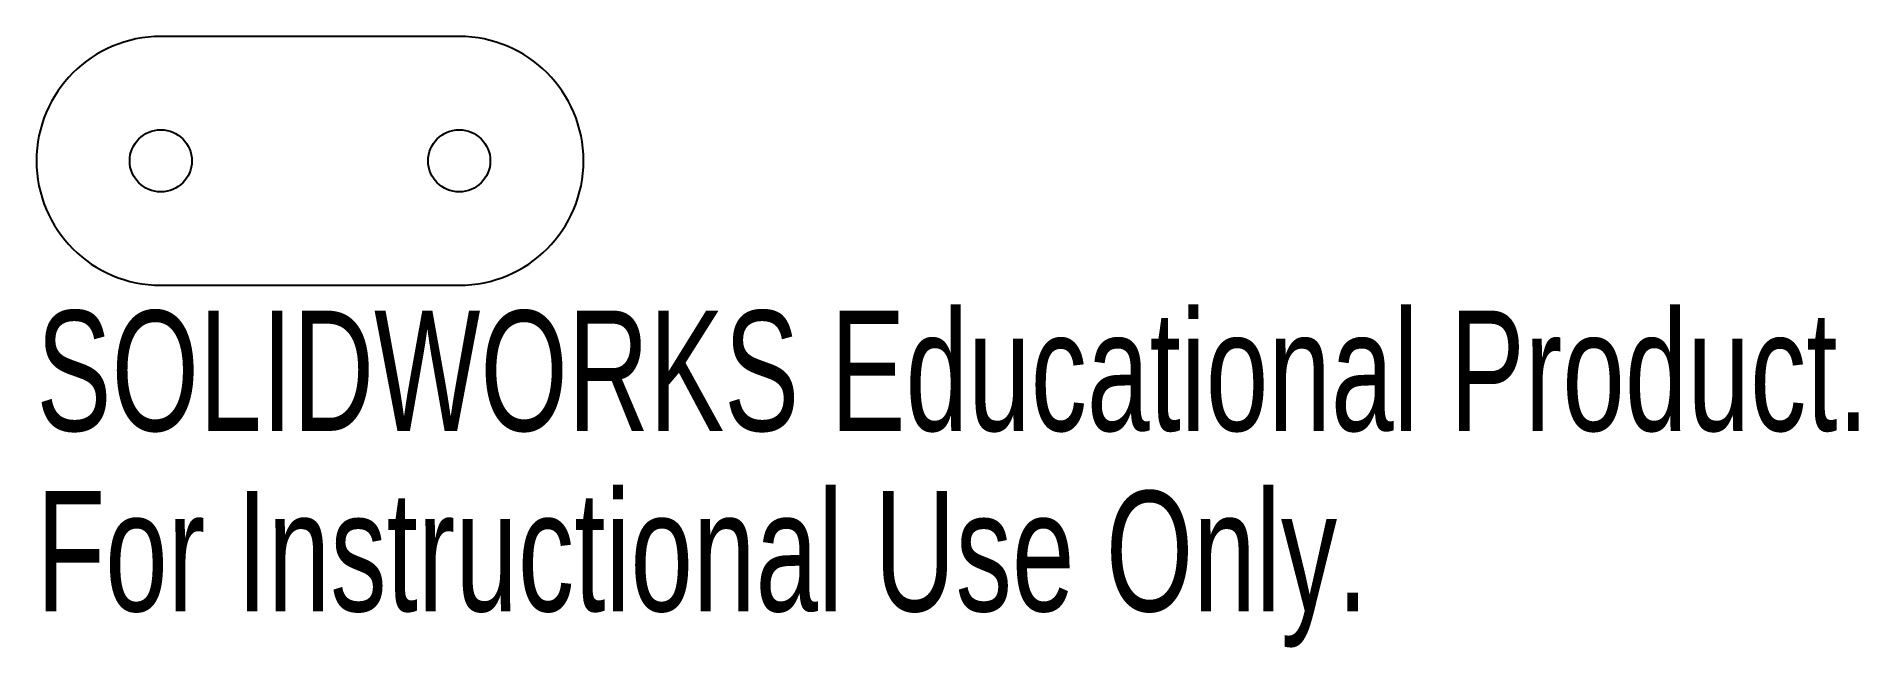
# Model space of a CAD drawing. Header units: millimetres. Extents: x -5 to 68.3, y -19.6 to 5.
import ezdxf

# ---------------------------------------------------------------- set-up
doc = ezdxf.new("R2010")
doc.units = ezdxf.units.MM
doc.styles.add('SLDTEXTSTYLE0', font='TXT', dxfattribs={"width": 0.7})

msp = doc.modelspace()

# ---------------------------------------------------------------- linework, layer by layer
at = {"color": 7, "linetype": 'Continuous', "lineweight": 25}
for p, q in [((12, 5), (0, 5)), ((0, -5), (12, -5))]:
    msp.add_line(p, q, dxfattribs=at)
for centre in [(0, 0), (12, 0)]:
    msp.add_circle(centre, 1.25, dxfattribs=at)
for centre, start, end in [((0, 0), 90, 270), ((12, 0), 270, 90)]:
    msp.add_arc(centre, 5, start, end, dxfattribs=at)

# ---------------------------------------------------------------- texts
at = {"color": 7, "linetype": 'Continuous', "char_height": 4.83362, "attachment_point": 1, "style": 'SLDTEXTSTYLE0'}
for s, insert in [('SOLIDWORKS Educational Product.', (-5, -6.02)), ('For Instructional Use Only.', (-5, -13.27))]:
    msp.add_mtext(s, dxfattribs=dict(at, insert=insert))

doc.saveas('drawing.dxf')
